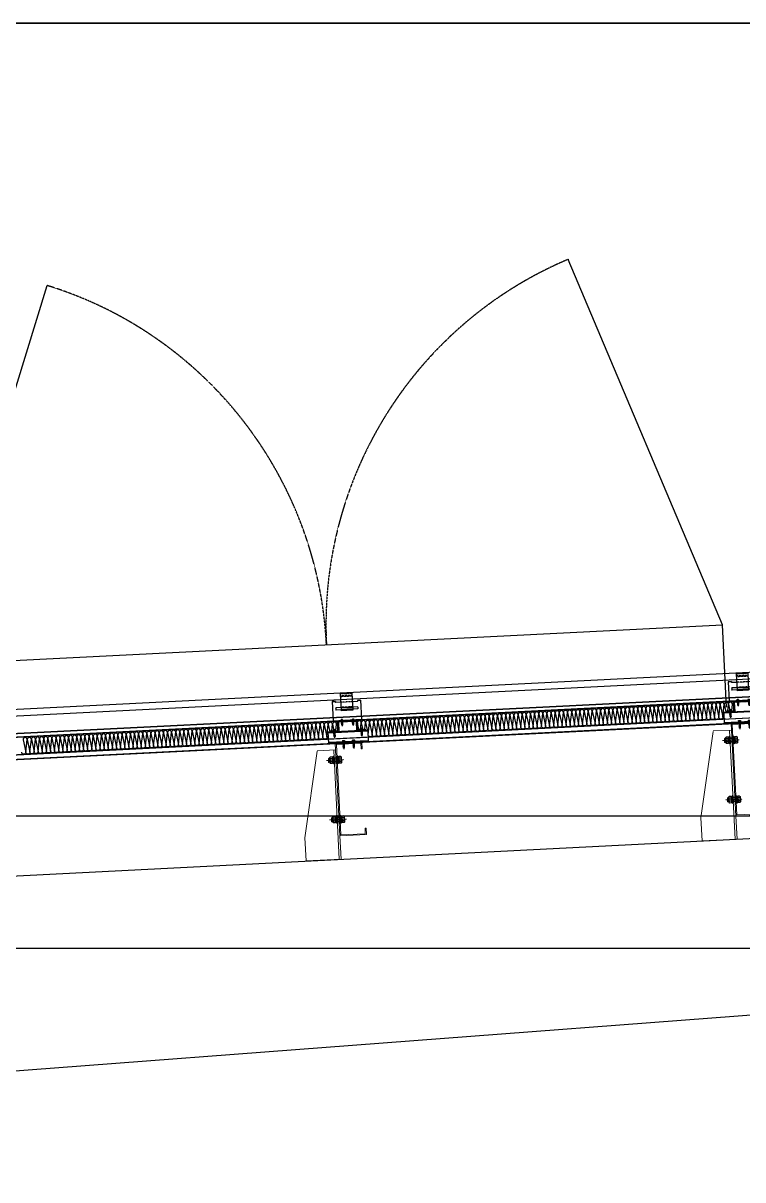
# Model space of a CAD drawing. Extents: x -599358 to 2865263, y -1062760 to 486533.
# Drawn here: x 983808 to 985987, y -666643 to -663143 of the extents above; entities that cross this region are included whole.
import ezdxf

# ---------------------------------------------------------------- set-up
doc = ezdxf.new("R2010")
doc.units = 0
for name, pattern in [('__DASH', [0.35, 0.25, -0.1]), ('CENTER', [2, 1.25, -0.25, 0.25, -0.25]), ('CENTER2', [28.575, 19.05, -3.175, 3.175, -3.175]), ('CONTINUOUS0', [0]), ('CONTINUOUS1', [0]), ('DASH', [0.35, 0.25, -0.1]), ('DOTE', [2.42, 2, -0.2, 0.02, -0.2])]:
    doc.linetypes.add(name, pattern=pattern)
for name, color, linetype in [('003_THICK', 7, 'CONTINUOUS1'), ('004_THIN', 6, 'CONTINUOUS0'), ('A-AXIS-DOTE', 14, 'DOTE'), ('A-LIN-V', 9, 'Continuous'), ('BWM', 8, 'Continuous'), ('PJ', 151, 'Continuous'), ('SEAMLOK75 - SHEET', 6, 'Continuous'), ('ZX', 1, 'CENTER2')]:
    doc.layers.add(name, color=color, linetype=linetype)
for name, color, linetype, lineweight in [('C18', 4, 'CENTER', 13), ('S-dim', 81, 'Continuous', 0), ('粗', 7, 'Continuous', 50), ('紧固件', 4, 'Continuous', 13)]:
    doc.layers.add(name, color=color, linetype=linetype, lineweight=lineweight)

# ---------------------------------------------------------------- blocks, each defined once
blk = doc.blocks.new('1231534634654')
at = {"layer": 'A-LIN-V'}
for points in [[(-1775094.8, 580710.3), (-1774628.2, 581815.9)], [(-1772697.8, 580589.7), (-1773051.1, 581736.5)], [(-1777491.8, 580830.9), (-1772697.8, 580589.7)], [(-1772710.4, 580340), (-1772697.8, 580589.7)]]:
    blk.add_lwpolyline(points, dxfattribs=at)
at = {"layer": 'A-LIN-V', "linetype": 'DASH'}
for centre, start, end in [((-1775094.8, 580710.3), 357.1196, 67.1196), ((-1772697.8, 580589.7), 107.1196, 177.1196)]:
    blk.add_arc(centre, 1200, start, end, dxfattribs=at)
blk = doc.blocks.new('42432')
at = {"layer": 'A-LIN-V', "rotation": 5.760755105663479}
blk.add_blockref('1231534634654', (125748.8, 181213.9), dxfattribs=at)
blk = doc.blocks.new('55555')
at = {"layer": 'A-LIN-V', "color": 4}
for p, q in [((350, 700), (8250, 1100)), ((350, 0), (8250, 600))]:
    blk.add_line(p, q, dxfattribs=at)
blk = doc.blocks.new('34t65')
at = {"color": 2, "ltscale": 50}
for p, q in [((1430037, 238183.4), (1430157, 238183.4)), ((1430037, 238148.4), (1430037, 238183.4)), ((1430037, 238180.9), (1430157, 238180.9)), ((1430157, 238183.4), (1430157, 238148.4)), ((1430157, 238150.9), (1430037, 238150.9)), ((1430157, 238148.4), (1430037, 238148.4))]:
    blk.add_line(p, q, dxfattribs=at)
blk = doc.blocks.new('*U1726')
at = {"layer": 'PJ'}
for p, q in [((-4.4, 0.5), (-4.4, 0)), ((4.4, 0), (-4.4, 0)), ((-4.1, 0.8), (-3.1, 1)), ((4.1, 0.8), (-4.1, 0.8)), ((-3.1, 3.9), (-3.1, 1)), ((3.1, 1), (-3.1, 1)), ((2.3, 4.2), (-2.3, 4.2)), ((-2, 0.8), (-1.5, 1)), ((-1.5, 3.9), (-1.5, 1)), ((-1.5, 0), (-1.5, -1.6)), ((1.5, 3.9), (1.5, 1)), ((2.2, 0.8), (1.5, 1)), ((1.5, 0), (1.5, -1.1)), ((3.1, 3.9), (3.1, 1)), ((4.1, 0.8), (3.1, 1)), ((4.4, 0.5), (4.4, 0)), ((-2.1, -1.9), (2.1, -1.4)), ((-2.1, -1.9), (-1.5, -1.6)), ((-2.1, -1.9), (-1.5, -2.2)), ((-2.1, -3.3), (2.1, -2.8)), ((-2.1, -3.3), (-1.5, -3)), ((-2.1, -3.3), (-1.5, -3.6)), ((-2.1, -4.7), (2.1, -4.2)), ((-2.1, -4.7), (-1.5, -4.4)), ((-2.1, -4.7), (-1.5, -5)), ((-2.1, -6.1), (2.1, -5.6)), ((-2.1, -6.1), (-1.5, -5.8)), ((-2.1, -6.1), (-1.5, -6.4)), ((-2.1, -7.5), (2.1, -7)), ((-2.1, -7.5), (-1.5, -7.2)), ((-2.1, -7.5), (-1.5, -7.8)), ((-2.1, -8.9), (2.1, -8.4)), ((-2.1, -8.9), (-1.5, -8.6)), ((-2.1, -8.9), (-1.5, -9.2)), ((-2.1, -10.3), (2.1, -9.8)), ((-2.1, -10.3), (-1.5, -10)), ((-2.1, -10.3), (-1.5, -10.6)), ((-2.1, -11.7), (2.1, -11.2)), ((-2.1, -11.7), (-1.5, -11.4)), ((-2.1, -11.7), (-1.5, -12)), ((-2.1, -13.1), (-1.5, -12.8)), ((-2.1, -13.1), (-1.1, -13)), ((-2.1, -13.1), (-1.5, -13.4)), ((-1.5, -1.6), (1.5, -1.1)), ((-1.5, -2.2), (1.5, -1.7)), ((-1.5, -2.2), (-1.5, -3)), ((-1.5, -3), (1.5, -2.5)), ((-1.5, -3.6), (1.5, -3.1)), ((-1.5, -3.6), (-1.5, -4.4)), ((-1.5, -4.4), (1.5, -3.9)), ((-1.5, -5), (1.5, -4.5)), ((-1.5, -5), (-1.5, -5.8)), ((-1.5, -5.8), (1.5, -5.3)), ((-1.5, -6.4), (1.5, -5.9)), ((-1.5, -6.4), (-1.5, -7.2)), ((-1.5, -7.2), (1.5, -6.7)), ((-1.5, -7.8), (1.5, -7.3)), ((-1.5, -7.8), (-1.5, -8.6)), ((-1.5, -8.6), (1.5, -8.1)), ((-1.5, -9.2), (1.5, -8.7)), ((-1.5, -9.2), (-1.5, -10)), ((-1.5, -10), (1.5, -9.5)), ((-1.5, -10.6), (1.5, -10.1)), ((-1.5, -10.6), (-1.5, -11.4)), ((-1.5, -11.4), (1.5, -10.9)), ((-1.5, -12), (1.5, -11.5)), ((-1.5, -12), (-1.5, -12.8)), ((-1.5, -12.8), (-1, -12.7)), ((-1.5, -13.4), (-1.5, -17.2)), ((-1.5, -13.4), (-1.3, -13.4)), ((0, -18.6), (-1.5, -17.2)), ((0, -18.6), (1.5, -17.2)), ((0.6, -12.4), (1.5, -12.3)), ((0.7, -12.8), (2.1, -12.6)), ((0.7, -13), (1.5, -12.9)), ((0.7, -13.8), (1.5, -13.7)), ((0.7, -14.2), (2.1, -14)), ((0.7, -14.4), (1.5, -14.3)), ((1.5, -0.3), (1.5, -1.1)), ((2.1, -1.4), (1.5, -1.1)), ((2.1, -1.4), (1.5, -1.7)), ((1.5, -1.7), (1.5, -2.5)), ((2.1, -2.8), (1.5, -2.5)), ((2.1, -2.8), (1.5, -3.1)), ((1.5, -3.1), (1.5, -3.9)), ((2.1, -4.2), (1.5, -3.9)), ((2.1, -4.2), (1.5, -4.5)), ((1.5, -4.5), (1.5, -5.3)), ((2.1, -5.6), (1.5, -5.3)), ((2.1, -5.6), (1.5, -5.9)), ((1.5, -5.9), (1.5, -6.7)), ((2.1, -7), (1.5, -6.7)), ((2.1, -7), (1.5, -7.3)), ((1.5, -7.3), (1.5, -8.1)), ((2.1, -8.4), (1.5, -8.1)), ((2.1, -8.4), (1.5, -8.7)), ((1.5, -8.7), (1.5, -9.5)), ((2.1, -9.8), (1.5, -9.5)), ((2.1, -9.8), (1.5, -10.1)), ((1.5, -10.1), (1.5, -10.9)), ((2.1, -11.2), (1.5, -10.9)), ((2.1, -11.2), (1.5, -11.5)), ((1.5, -11.5), (1.5, -12.3)), ((2.1, -12.6), (1.5, -12.3)), ((2.1, -12.6), (1.5, -12.9)), ((1.5, -12.9), (1.5, -13.7)), ((2.1, -14), (1.5, -13.7)), ((2.1, -14), (1.5, -14.3)), ((1.5, -14.3), (1.5, -17.2))]:
    blk.add_line(p, q, dxfattribs=at)
blk.add_lwpolyline([(0, -18.6), (0.7, -14.4), (0.7, -12.7, 0.417657), (0.4, -12.4, 0.097062), (-1, -12.7), (-1.5, -13.8)], format="xyb", dxfattribs=at)
for centre, radius, start, end in [((-4.1, 0.5), 0.3, 90, 180), ((-2.3, 3.3), 0.951, 35.4009, 144.5991), ((0, 1), 3.2, 61.0594, 118.9406), ((2.3, 3.3), 0.951, 35.4009, 144.5991), ((4.1, 0.5), 0.3, 0, 90)]:
    blk.add_arc(centre, radius, start, end, dxfattribs=at)
at = {"layer": 'ZX', "ltscale": 0.2}
blk.add_line((0, 4.9), (0, -21), dxfattribs=at)
blk = doc.blocks.new('A$C2F3B4A73')
at = {"layer": '粗', "lineweight": -2}
for p, q in [((0, 78.7), (9.6, 78.7)), ((0, 78.7), (0, 19.8)), ((9.6, 78.7), (9.6, 76.3)), ((10.4, 75.5), (25.2, 75.5)), ((25.2, 101.1), (60.4, 101.1)), ((25.2, 101.1), (25.2, 49.6)), ((60.4, 101.1), (60.4, 49.6)), ((60.4, 75.5), (75.2, 75.5)), ((76, 78.7), (85.6, 78.7)), ((76, 78.7), (76, 76.3)), ((85.6, 78.7), (85.6, 19.8)), ((9.6, 58.4), (9.6, 53.6)), ((10.4, 59.2), (25.2, 59.2)), ((10.4, 52.8), (25.2, 52.8)), ((25.2, 58.4), (60.4, 58.4)), ((25.2, 53.6), (60.4, 53.6)), ((25.2, 49.6), (60.4, 49.6)), ((60.4, 59.2), (75.2, 59.2)), ((60.4, 52.8), (75.2, 52.8)), ((76, 58.4), (76, 53.6)), ((0, 19.8), (85.6, 19.8)), ((0, 18.8), (0, 19.8)), ((0, 18.8), (85.6, 18.8)), ((14.4, 19.8), (14.4, 18.8)), ((71.2, 19.8), (71.2, 18.8)), ((85.6, 19.8), (85.6, 18.8))]:
    blk.add_line(p, q, dxfattribs=at)
at = {"layer": '粗', "linetype": 'DASH', "lineweight": -2}
for p, q in [((0, 77.7), (9.6, 77.7)), ((25.2, 100.6), (60.4, 100.6)), ((25.2, 94.7), (60.4, 94.7)), ((25.2, 92.3), (60.4, 92.3)), ((25.2, 75.5), (60.4, 75.5)), ((76, 77.7), (85.6, 77.7)), ((25.2, 60), (60.4, 60)), ((25.2, 59.2), (60.4, 59.2)), ((25.2, 52.8), (60.4, 52.8)), ((25.2, 52), (60.4, 52)), ((16, 19.8), (16, 18.8)), ((21.6, 19.8), (21.6, 18.8)), ((29.6, 19.8), (29.6, 18.8)), ((35.2, 19.8), (35.2, 18.8)), ((50.4, 19.8), (50.4, 18.8)), ((56, 19.8), (56, 18.8)), ((64, 19.8), (64, 18.8)), ((69.6, 19.8), (69.6, 18.8))]:
    blk.add_line(p, q, dxfattribs=at)
at = {"layer": '粗', "lineweight": -2}
for centre, start, end in [((10.4, 76.3), 180, 270), ((75.2, 76.3), 270, 0), ((10.4, 58.4), 90, 180), ((10.4, 53.6), 180, 270), ((75.2, 58.4), 0, 90), ((75.2, 53.6), 270, 0)]:
    blk.add_arc(centre, 0.8, start, end, dxfattribs=at)
at = {"layer": '紧固件', "color": 2, "yscale": 0.8, "zscale": 0.8}
for p, xscale in [((26.1, 19.8), 0.8), ((59.5, 19.8), -0.8)]:
    blk.add_blockref('*U1726', p, dxfattribs=dict(at, xscale=xscale))
blk = doc.blocks.new('A$C51791418')
blk.add_blockref('A$C2F3B4A73', (-42.8, -15.8))
blk = doc.blocks.new('*U1756')
at = {"layer": '003_THICK', "color": 2}
for points in [[(-11, 13.1, 0.611769), (-11, 6.5, 0.611769)], [(-11, 6.5, 0.305859), (-11, -6.5, 0.305859)], [(31.2, 6.5, 0.61177), (31.2, 13.1, 0.61177)], [(31.2, -6.5, 0.305858), (31.2, 6.5, 0.305858)], [(-11, -6.5, 0.611769), (-11, -13.1, 0.611769)], [(31.2, -13.1, 0.61177), (31.2, -6.5, 0.61177)]]:
    blk.add_lwpolyline(points, format="xyb", dxfattribs=at)
for points in [[(-13, 9.8), (-13, -9.8)], [(-11, 13.1), (-3, 13.1)], [(-11, 6.5), (-3, 6.5)], [(-3.6, 8), (-3.6, -8)], [(-3, 13.1), (-3, -13.1)], [(-3, 12.1), (1.1, 12.1)], [(-3, 0), (1.1, 4.1)], [(-3, -4.1), (1.1, 0)], [(1.1, 15), (4.1, 15)], [(1.1, 15), (1.1, -15)], [(4.1, 15), (4.1, -15)], [(4.1, 8), (16.1, 8)], [(16.1, 15), (16.1, -15)], [(16.1, 15), (19.1, 15)], [(19.1, 15), (19.1, -15)], [(19.1, 12.1), (23.2, 12.1)], [(19.1, 0), (23.2, 4.1)], [(23.2, 13.1), (23.2, -13.1)], [(23.2, 13.1), (31.2, 13.1)], [(23.2, 6.5), (31.2, 6.5)], [(33.2, 9.8), (33.2, -9.8)], [(33.2, 8), (37.5, 8)], [(37.5, 8), (37.5, -8)], [(37.5, 8), (39, 6.5)], [(39, 6.5), (39, -6.5)], [(-11, -6.5), (-3, -6.5)], [(-11, -13.1), (-3, -13.1)], [(-3, -12.1), (1.1, -12.1)], [(1.1, -15), (4.1, -15)], [(4.1, -8), (16.1, -8)], [(16.1, -15), (19.1, -15)], [(19.1, -4.1), (23.2, 0)], [(19.1, -12.1), (23.2, -12.1)], [(23.2, -6.5), (31.2, -6.5)], [(23.2, -13.1), (31.2, -13.1)], [(33.2, -8), (37.5, -8)], [(37.5, -8), (39, -6.5)]]:
    blk.add_lwpolyline(points, dxfattribs=at)
at = {"layer": '004_THIN', "color": 2}
for points in [[(-3.6, 6.5), (16.1, 6.5)], [(33.2, 6.5), (39, 6.5)], [(-3.6, -6.5), (16.1, -6.5)], [(33.2, -6.5), (39, -6.5)]]:
    blk.add_lwpolyline(points, dxfattribs=at)
at = {"layer": 'C18', "color": 1, "ltscale": 0.6}
blk.add_lwpolyline([(-21, 0), (47, 0)], dxfattribs=at)
blk = doc.blocks.new('*U1755')
at = {"layer": '003_THICK', "color": 2}
for points in [[(-11, 13.1, 0.611769), (-11, 6.5, 0.611769)], [(-11, 6.5, 0.305859), (-11, -6.5, 0.305859)], [(31.2, 6.5, 0.61177), (31.2, 13.1, 0.61177)], [(31.2, -6.5, 0.305858), (31.2, 6.5, 0.305858)], [(-11, -6.5, 0.611769), (-11, -13.1, 0.611769)], [(31.2, -13.1, 0.61177), (31.2, -6.5, 0.61177)]]:
    blk.add_lwpolyline(points, format="xyb", dxfattribs=at)
for points in [[(-13, 9.8), (-13, -9.8)], [(-11, 13.1), (-3, 13.1)], [(-11, 6.5), (-3, 6.5)], [(-3.6, 8), (-3.6, -8)], [(-3, 13.1), (-3, -13.1)], [(-3, 12.1), (1.1, 12.1)], [(-3, 0), (1.1, 4.1)], [(-3, -4.1), (1.1, 0)], [(1.1, 15), (4.1, 15)], [(1.1, 15), (1.1, -15)], [(4.1, 15), (4.1, -15)], [(4.1, 8), (16.1, 8)], [(16.1, 15), (16.1, -15)], [(16.1, 15), (19.1, 15)], [(19.1, 15), (19.1, -15)], [(19.1, 12.1), (23.2, 12.1)], [(19.1, 0), (23.2, 4.1)], [(23.2, 13.1), (23.2, -13.1)], [(23.2, 13.1), (31.2, 13.1)], [(23.2, 6.5), (31.2, 6.5)], [(33.2, 9.8), (33.2, -9.8)], [(33.2, 8), (37.5, 8)], [(37.5, 8), (37.5, -8)], [(37.5, 8), (39, 6.5)], [(39, 6.5), (39, -6.5)], [(-11, -6.5), (-3, -6.5)], [(-11, -13.1), (-3, -13.1)], [(-3, -12.1), (1.1, -12.1)], [(1.1, -15), (4.1, -15)], [(4.1, -8), (16.1, -8)], [(16.1, -15), (19.1, -15)], [(19.1, -4.1), (23.2, 0)], [(19.1, -12.1), (23.2, -12.1)], [(23.2, -6.5), (31.2, -6.5)], [(23.2, -13.1), (31.2, -13.1)], [(33.2, -8), (37.5, -8)], [(37.5, -8), (39, -6.5)]]:
    blk.add_lwpolyline(points, dxfattribs=at)
at = {"layer": '004_THIN', "color": 2}
for points in [[(-3.6, 6.5), (16.1, 6.5)], [(33.2, 6.5), (39, 6.5)], [(-3.6, -6.5), (16.1, -6.5)], [(33.2, -6.5), (39, -6.5)]]:
    blk.add_lwpolyline(points, dxfattribs=at)
at = {"layer": 'C18', "color": 1, "ltscale": 0.6}
blk.add_lwpolyline([(-21, 0), (47, 0)], dxfattribs=at)
blk = doc.blocks.new('1112')
at = {"color": 2}
blk.add_lwpolyline([(1432456, 238570.9), (1432478.5, 238570.9), (1432478.5, 238598.4), (1432538.5, 238598.4), (1432538.5, 238570.9), (1432561, 238570.9), (1432561, 238568.4), (1432536, 238568.4), (1432536, 238595.9), (1432481, 238595.9), (1432481, 238568.4), (1432456, 238568.4)], close=True, dxfattribs=at)
at = {"layer": 'S-dim', "ltscale": 10}
for p, q in [((1432412.5, 238511.6), (1432362.5, 238252.3)), ((1432412.5, 238512.7), (1432468.5, 238512.7)), ((1432462.5, 238511.6), (1432462.5, 238182.3)), ((1432362.5, 238252.3), (1432362.5, 238182.3)), ((1432468.5, 238252.3), (1432468.5, 238182.3)), ((1432362.5, 238182.3), (1432468.5, 238182.3))]:
    blk.add_line(p, q, dxfattribs=at)
at = {"layer": 'S-dim', "color": 6, "ltscale": 10}
blk.add_lwpolyline([(1432548.5, 238512.3), (1432548.5, 238532.3), (1432468.5, 238532.3), (1432468.5, 238252.3), (1432548.5, 238252.3), (1432548.5, 238272.3), (1432545.5, 238272.3), (1432545.5, 238255.3), (1432471.5, 238255.3), (1432471.5, 238529.3), (1432545.5, 238529.3), (1432545.5, 238512.3)], close=True, dxfattribs=at)
blk.add_blockref('34t65', (2411.5, 385))
at = {"xscale": -0.7500000000000001, "yscale": 0.7500000000000001, "zscale": 0.7500000000000001, "rotation": 359.9999999722328}
for name, p in [('*U1756', (1432474.6, 238482.3)), ('*U1755', (1432474.6, 238302.3))]:
    blk.add_blockref(name, p, dxfattribs=at)
at = {"layer": 'SEAMLOK75 - SHEET', "xscale": -1}
blk.add_blockref('A$C51791418', (1432508.5, 238596.4), dxfattribs=at)
at = {"layer": '紧固件', "xscale": -1.023999999801318, "yscale": 1.023999999801318, "zscale": 1.023999999801318}
for p in [(1432467.3, 238570.9), (1432549.8, 238570.9, 0), (1432493.5, 238535.9), (1432523.5, 238535.9)]:
    blk.add_blockref('*U1726', p, dxfattribs=at)

msp = doc.modelspace()

# ---------------------------------------------------------------- linework, layer by layer
at = {"color": 1, "ltscale": 50}
for p, q in [((987337.1, -665125.2), (979529.6, -665518)), ((987337.1, -665126.7), (979530.9, -665519.5))]:
    msp.add_line(p, q, dxfattribs=at)
at = {"color": 4, "ltscale": 50}
for p, q in [((979652.9, -665579.5), (987337.1, -665192.9, 0)), ((979653.4, -665564.5), (987337.1, -665177.9, 0)), ((979653.4, -665565.3), (987337.1, -665178.7, 0)), ((979653.4, -665578.7), (987337.1, -665192.1, 0))]:
    msp.add_line(p, q, dxfattribs=at)
at = {"color": 2, "ltscale": 50}
msp.add_line((979653.4, -665578.4), (987337.1, -665191.8, 0), dxfattribs=at)
at = {"layer": 'A-AXIS-DOTE', "linetype": '__DASH', "ltscale": 2}
for p, q in [((1070356.7, -663143.2), (970318.1, -663143.2)), ((1070356.7, -665543.2), (970318.1, -665543.2)), ((1070356.7, -665943.2), (970318.1, -665943.2))]:
    msp.add_line(p, q, dxfattribs=at)
at = {"layer": 'A-LIN-V'}
msp.add_line((978450.2, -663143.2), (1062246.2, -663143.2), dxfattribs=at)
at = {"layer": 'BWM', "elevation": 0}
for points in [[(985932.7, -665248.5, -0.414214), (985926.2, -665242.6), (985930.5, -665204.9, 1), (985918, -665205.5), (985926.2, -665242.6, -1), (985913.7, -665243.2), (985918, -665205.5, 1), (985905.6, -665206.1), (985913.7, -665243.2, -1), (985901.2, -665243.9), (985905.6, -665206.1, 1), (985893.1, -665206.7), (985901.2, -665243.9, -1), (985888.7, -665244.5), (985893.1, -665206.7, 1), (985880.6, -665207.4), (985888.7, -665244.5, -1), (985876.2, -665245.1), (985880.6, -665207.4, 1), (985868.1, -665208), (985876.2, -665245.1, -1), (985863.8, -665245.7), (985868.1, -665208, 1), (985855.6, -665208.6), (985863.8, -665245.7, -1), (985851.3, -665246.4), (985855.6, -665208.6, 1), (985843.1, -665209.3), (985851.3, -665246.4, -1), (985838.8, -665247), (985843.1, -665209.3, 1), (985830.7, -665209.9), (985838.8, -665247, -1), (985826.3, -665247.6), (985830.7, -665209.9, 1), (985818.2, -665210.5), (985826.3, -665247.6, -1), (985813.8, -665248.3), (985818.2, -665210.5, 1), (985805.7, -665211.1), (985813.8, -665248.3, -1), (985801.3, -665248.9), (985805.7, -665211.1, 1), (985793.2, -665211.8), (985801.3, -665248.9, -1), (985788.9, -665249.5), (985793.2, -665211.8, 1), (985780.7, -665212.4), (985788.9, -665249.5, -1), (985776.4, -665250.1), (985780.7, -665212.4, 1), (985768.2, -665213), (985776.4, -665250.1, -1), (985763.9, -665250.8), (985768.2, -665213, 1), (985755.8, -665213.6), (985763.9, -665250.8, -1), (985751.4, -665251.4), (985755.8, -665213.6, 1), (985743.3, -665214.3), (985751.4, -665251.4, -1), (985738.9, -665252), (985743.3, -665214.3, 1), (985730.8, -665214.9), (985738.9, -665252, -1), (985726.4, -665252.7), (985730.8, -665214.9, 1), (985718.3, -665215.5), (985726.4, -665252.7, -1), (985713.9, -665253.3), (985718.3, -665215.5, 1), (985705.8, -665216.2), (985713.9, -665253.3, -1), (985701.5, -665253.9), (985705.8, -665216.2, 1), (985693.3, -665216.8), (985701.5, -665253.9, -1), (985689, -665254.5), (985693.3, -665216.8, 1), (985680.8, -665217.4), (985689, -665254.5, -1), (985676.5, -665255.2), (985680.8, -665217.4, 1), (985668.4, -665218), (985676.5, -665255.2, -1), (985664, -665255.8), (985668.4, -665218, 1), (985655.9, -665218.7), (985664, -665255.8, -1), (985651.5, -665256.4), (985655.9, -665218.7, 1), (985643.4, -665219.3), (985651.5, -665256.4, -1), (985639, -665257.1), (985643.4, -665219.3, 1), (985630.9, -665219.9), (985639, -665257.1, -1), (985626.6, -665257.7), (985630.9, -665219.9, 1), (985618.4, -665220.6), (985626.6, -665257.7, -1), (985614.1, -665258.3), (985618.4, -665220.6, 1), (985605.9, -665221.2), (985614.1, -665258.3, -1), (985601.6, -665258.9), (985605.9, -665221.2, 1), (985593.5, -665221.8), (985601.6, -665258.9, -1), (985589.1, -665259.6), (985593.5, -665221.8, 1), (985581, -665222.4), (985589.1, -665259.6, -1), (985576.6, -665260.2), (985581, -665222.4, 1), (985568.5, -665223.1), (985576.6, -665260.2, -1), (985564.1, -665260.8), (985568.5, -665223.1, 1), (985556, -665223.7), (985564.1, -665260.8, -1), (985551.7, -665261.4), (985556, -665223.7, 1), (985543.5, -665224.3), (985551.7, -665261.4, -1), (985539.2, -665262.1), (985543.5, -665224.3, 1), (985531, -665225), (985539.2, -665262.1, -1), (985526.7, -665262.7), (985531, -665225, 1), (985518.6, -665225.6), (985526.7, -665262.7, -1), (985514.2, -665263.3), (985518.6, -665225.6, 1), (985506.1, -665226.2), (985514.2, -665263.3, -1), (985501.7, -665264), (985506.1, -665226.2, 1), (985493.6, -665226.8), (985501.7, -665264, -1), (985489.2, -665264.6), (985493.6, -665226.8, 1), (985481.1, -665227.5), (985489.2, -665264.6, -1), (985476.7, -665265.2), (985481.1, -665227.5, 1), (985468.6, -665228.1), (985476.7, -665265.2, -1), (985464.3, -665265.8), (985468.6, -665228.1, 1), (985456.1, -665228.7), (985464.3, -665265.8, -1), (985451.8, -665266.5), (985456.1, -665228.7, 1), (985443.6, -665229.4), (985451.8, -665266.5, -1), (985439.3, -665267.1), (985443.6, -665229.4, 1), (985431.2, -665230), (985439.3, -665267.1, -1), (985426.8, -665267.7), (985431.2, -665230, 1), (985418.7, -665230.6), (985426.8, -665267.7, -1), (985414.3, -665268.4), (985418.7, -665230.6, 1), (985406.2, -665231.2), (985414.3, -665268.4, -1), (985401.8, -665269), (985406.2, -665231.2, 1), (985393.7, -665231.9), (985401.8, -665269, -1), (985389.4, -665269.6), (985393.7, -665231.9, 1), (985381.2, -665232.5), (985389.4, -665269.6, -1), (985376.9, -665270.2), (985381.2, -665232.5, 1), (985368.7, -665233.1), (985376.9, -665270.2, -1), (985364.4, -665270.9), (985368.7, -665233.1, 1), (985356.3, -665233.7), (985364.4, -665270.9, -1), (985351.9, -665271.5), (985356.3, -665233.7, 1), (985343.8, -665234.4), (985351.9, -665271.5, -1), (985339.4, -665272.1), (985343.8, -665234.4, 1), (985331.3, -665235), (985339.4, -665272.1, -1), (985326.9, -665272.8), (985331.3, -665235, 1), (985318.8, -665235.6), (985326.9, -665272.8, -1), (985314.5, -665273.4), (985318.8, -665235.6, 1), (985306.3, -665236.3), (985314.5, -665273.4, -1), (985302, -665274), (985306.3, -665236.3, 1), (985293.8, -665236.9), (985302, -665274, -1), (985289.5, -665274.6), (985293.8, -665236.9, 1), (985281.4, -665237.5), (985289.5, -665274.6, -1), (985277, -665275.3), (985281.4, -665237.5, 1), (985268.9, -665238.1), (985277, -665275.3, -1), (985264.5, -665275.9), (985268.9, -665238.1, 1), (985256.4, -665238.8), (985264.5, -665275.9, -1), (985252, -665276.5), (985256.4, -665238.8, 1), (985243.9, -665239.4), (985252, -665276.5, -1), (985239.5, -665277.2), (985243.9, -665239.4, 1), (985231.4, -665240), (985239.5, -665277.2, -1), (985227.1, -665277.8), (985231.4, -665240, 1), (985218.9, -665240.7), (985227.1, -665277.8, -1), (985214.6, -665278.4), (985218.9, -665240.7, 1), (985206.4, -665241.3), (985214.6, -665278.4, -1), (985202.1, -665279), (985206.4, -665241.3, 1), (985194, -665241.9), (985202.1, -665279, -1), (985189.6, -665279.7), (985194, -665241.9, 1), (985181.5, -665242.5), (985189.6, -665279.7, -1), (985177.1, -665280.3), (985181.5, -665242.5, 1), (985169, -665243.2), (985177.1, -665280.3, -1), (985164.6, -665280.9), (985169, -665243.2, 1), (985156.5, -665243.8), (985164.6, -665280.9, -1), (985152.2, -665281.5), (985156.5, -665243.8, 1), (985144, -665244.4), (985152.2, -665281.5, -1), (985139.7, -665282.2), (985144, -665244.4, 1), (985131.5, -665245.1), (985139.7, -665282.2, -1), (985127.2, -665282.8), (985131.5, -665245.1, 1), (985119.1, -665245.7), (985127.2, -665282.8, -1), (985114.7, -665283.4), (985119.1, -665245.7, 1), (985106.6, -665246.3), (985114.7, -665283.4, -1), (985102.2, -665284.1), (985106.6, -665246.3, 1), (985094.1, -665246.9), (985102.2, -665284.1, -1), (985089.7, -665284.7), (985094.1, -665246.9, 1), (985081.6, -665247.6), (985089.7, -665284.7, -1), (985077.3, -665285.3), (985081.6, -665247.6, 1), (985069.1, -665248.2), (985077.3, -665285.3, -1), (985064.8, -665285.9), (985069.1, -665248.2, 1), (985056.6, -665248.8), (985064.8, -665285.9, -1), (985052.3, -665286.6), (985056.6, -665248.8, 1), (985044.2, -665249.5), (985052.3, -665286.6, -1), (985039.8, -665287.2), (985044.2, -665249.5, 1), (985031.7, -665250.1), (985039.8, -665287.2, -1), (985027.3, -665287.8), (985031.7, -665250.1, 1), (985019.2, -665250.7), (985027.3, -665287.8, -1), (985014.8, -665288.5), (985019.2, -665250.7, 1), (985006.7, -665251.3), (985014.8, -665288.5, -1), (985002.3, -665289.1), (985006.7, -665251.3, 1), (984994.2, -665252), (985002.3, -665289.1, -1), (984989.9, -665289.7), (984994.2, -665252, 1), (984981.7, -665252.6), (984989.9, -665289.7, -1), (984977.4, -665290.3), (984981.7, -665252.6, 1), (984969.2, -665253.2), (984977.4, -665290.3, -1), (984964.9, -665291), (984969.2, -665253.2, 1), (984956.8, -665253.8), (984964.9, -665291, -1), (984952.4, -665291.6), (984956.8, -665253.8, 1), (984944.3, -665254.5), (984952.4, -665291.6, -1), (984939.9, -665292.2), (984944.3, -665254.5, 1), (984931.8, -665255.1), (984939.9, -665292.2, -1), (984927.4, -665292.9), (984931.8, -665255.1, 1), (984919.3, -665255.7), (984927.4, -665292.9, -1), (984915, -665293.5), (984919.3, -665255.7, 1), (984906.8, -665256.4), (984915, -665293.5, -1), (984902.5, -665294.1), (984906.8, -665256.4, 1), (984894.3, -665257), (984902.5, -665294.1, -1), (984890, -665294.7), (984894.3, -665257, 1), (984881.9, -665257.6), (984890, -665294.7, -1), (984877.5, -665295.4), (984881.9, -665257.6, 1), (984869.4, -665258.2), (984877.5, -665295.4, -1), (984865, -665296), (984869.4, -665258.2, 1), (984856.9, -665258.9), (984865, -665296, -1), (984852.5, -665296.6), (984856.9, -665258.9, 1), (984844.4, -665259.5), (984849.3, -665281.9)], [(985940.7, -665224.5), (985943, -665204.2, 1), (985930.5, -665204.9), (985935.4, -665227.3)], [(985953.2, -665223.9), (985955.5, -665203.6, 1), (985943, -665204.2), (985947.4, -665224.2)], [(984734.2, -665308.8, -0.414214), (984727.7, -665302.9), (984732, -665265.2, 1), (984719.6, -665265.8), (984727.7, -665302.9, -1), (984715.2, -665303.5), (984719.6, -665265.8, 1), (984707.1, -665266.4), (984715.2, -665303.5, -1), (984702.7, -665304.2), (984707.1, -665266.4, 1), (984694.6, -665267), (984702.7, -665304.2, -1), (984690.2, -665304.8), (984694.6, -665267, 1), (984682.1, -665267.7), (984690.2, -665304.8, -1), (984677.8, -665305.4), (984682.1, -665267.7, 1), (984669.6, -665268.3), (984677.8, -665305.4, -1), (984665.3, -665306), (984669.6, -665268.3, 1), (984657.1, -665268.9), (984665.3, -665306, -1), (984652.8, -665306.7), (984657.1, -665268.9, 1), (984644.7, -665269.5), (984652.8, -665306.7, -1), (984640.3, -665307.3), (984644.7, -665269.5, 1), (984632.2, -665270.2), (984640.3, -665307.3, -1), (984627.8, -665307.9), (984632.2, -665270.2, 1), (984619.7, -665270.8), (984627.8, -665307.9, -1), (984615.3, -665308.6), (984619.7, -665270.8, 1), (984607.2, -665271.4), (984615.3, -665308.6, -1), (984602.9, -665309.2), (984607.2, -665271.4, 1), (984594.7, -665272.1), (984602.9, -665309.2, -1), (984590.4, -665309.8), (984594.7, -665272.1, 1), (984582.2, -665272.7), (984590.4, -665309.8, -1), (984577.9, -665310.4), (984582.2, -665272.7, 1), (984569.8, -665273.3), (984577.9, -665310.4, -1), (984565.4, -665311.1), (984569.8, -665273.3, 1), (984557.3, -665273.9), (984565.4, -665311.1, -1), (984552.9, -665311.7), (984557.3, -665273.9, 1), (984544.8, -665274.6), (984552.9, -665311.7, -1), (984540.4, -665312.3), (984544.8, -665274.6, 1), (984532.3, -665275.2), (984540.4, -665312.3, -1), (984527.9, -665313), (984532.3, -665275.2, 1), (984519.8, -665275.8), (984527.9, -665313, -1), (984515.5, -665313.6), (984519.8, -665275.8, 1), (984507.3, -665276.5), (984515.5, -665313.6, -1), (984503, -665314.2), (984507.3, -665276.5, 1), (984494.8, -665277.1), (984503, -665314.2, -1), (984490.5, -665314.8), (984494.8, -665277.1, 1), (984482.4, -665277.7), (984490.5, -665314.8, -1), (984478, -665315.5), (984482.4, -665277.7, 1), (984469.9, -665278.3), (984478, -665315.5, -1), (984465.5, -665316.1), (984469.9, -665278.3, 1), (984457.4, -665279), (984465.5, -665316.1, -1), (984453, -665316.7), (984457.4, -665279, 1), (984444.9, -665279.6), (984453, -665316.7, -1), (984440.6, -665317.3), (984444.9, -665279.6, 1), (984432.4, -665280.2), (984440.6, -665317.3, -1), (984428.1, -665318), (984432.4, -665280.2, 1), (984419.9, -665280.9), (984428.1, -665318, -1), (984415.6, -665318.6), (984419.9, -665280.9, 1), (984407.5, -665281.5), (984415.6, -665318.6, -1), (984403.1, -665319.2), (984407.5, -665281.5, 1), (984395, -665282.1), (984403.1, -665319.2, -1), (984390.6, -665319.9), (984395, -665282.1, 1), (984382.5, -665282.7), (984390.6, -665319.9, -1), (984378.1, -665320.5), (984382.5, -665282.7, 1), (984370, -665283.4), (984378.1, -665320.5, -1), (984365.7, -665321.1), (984370, -665283.4, 1), (984357.5, -665284), (984365.7, -665321.1, -1), (984353.2, -665321.7), (984357.5, -665284, 1), (984345, -665284.6), (984353.2, -665321.7, -1), (984340.7, -665322.4), (984345, -665284.6, 1), (984332.6, -665285.3), (984340.7, -665322.4, -1), (984328.2, -665323), (984332.6, -665285.3, 1), (984320.1, -665285.9), (984328.2, -665323, -1), (984315.7, -665323.6), (984320.1, -665285.9, 1), (984307.6, -665286.5), (984315.7, -665323.6, -1), (984303.2, -665324.3), (984307.6, -665286.5, 1), (984295.1, -665287.1), (984303.2, -665324.3, -1), (984290.7, -665324.9), (984295.1, -665287.1, 1), (984282.6, -665287.8), (984290.7, -665324.9, -1), (984278.3, -665325.5), (984282.6, -665287.8, 1), (984270.1, -665288.4), (984278.3, -665325.5, -1), (984265.8, -665326.1), (984270.1, -665288.4, 1), (984257.6, -665289), (984265.8, -665326.1, -1), (984253.3, -665326.8), (984257.6, -665289, 1), (984245.2, -665289.6), (984253.3, -665326.8, -1), (984240.8, -665327.4), (984245.2, -665289.6, 1), (984232.7, -665290.3), (984240.8, -665327.4, -1), (984228.3, -665328), (984232.7, -665290.3, 1), (984220.2, -665290.9), (984228.3, -665328, -1), (984215.8, -665328.7), (984220.2, -665290.9, 1), (984207.7, -665291.5), (984215.8, -665328.7, -1), (984203.4, -665329.3), (984207.7, -665291.5, 1), (984195.2, -665292.2), (984203.4, -665329.3, -1), (984190.9, -665329.9), (984195.2, -665292.2, 1), (984182.7, -665292.8), (984190.9, -665329.9, -1), (984178.4, -665330.5), (984182.7, -665292.8, 1), (984170.3, -665293.4), (984178.4, -665330.5, -1), (984165.9, -665331.2), (984170.3, -665293.4, 1), (984157.8, -665294), (984165.9, -665331.2, -1), (984153.4, -665331.8), (984157.8, -665294, 1), (984145.3, -665294.7), (984153.4, -665331.8, -1), (984140.9, -665332.4), (984145.3, -665294.7, 1), (984132.8, -665295.3), (984140.9, -665332.4, -1), (984128.5, -665333.1), (984132.8, -665295.3, 1), (984120.3, -665295.9), (984128.5, -665333.1, -1), (984116, -665333.7), (984120.3, -665295.9, 1), (984107.8, -665296.6), (984116, -665333.7, -1), (984103.5, -665334.3), (984107.8, -665296.6, 1), (984095.4, -665297.2), (984103.5, -665334.3, -1), (984091, -665334.9), (984095.4, -665297.2, 1), (984082.9, -665297.8), (984091, -665334.9, -1), (984078.5, -665335.6), (984082.9, -665297.8, 1), (984070.4, -665298.4), (984078.5, -665335.6, -1), (984066, -665336.2), (984070.4, -665298.4, 1), (984057.9, -665299.1), (984066, -665336.2, -1), (984053.5, -665336.8), (984057.9, -665299.1, 1), (984045.4, -665299.7), (984053.5, -665336.8, -1), (984041.1, -665337.4), (984045.4, -665299.7, 1), (984032.9, -665300.3), (984041.1, -665337.4, -1), (984028.6, -665338.1), (984032.9, -665300.3, 1), (984020.4, -665301), (984028.6, -665338.1, -1), (984016.1, -665338.7), (984020.4, -665301, 1), (984008, -665301.6), (984016.1, -665338.7, -1), (984003.6, -665339.3), (984008, -665301.6, 1), (983995.5, -665302.2), (984003.6, -665339.3, -1), (983991.1, -665340), (983995.5, -665302.2, 1), (983983, -665302.8), (983991.1, -665340, -1), (983978.6, -665340.6), (983983, -665302.8, 1), (983970.5, -665303.5), (983978.6, -665340.6, -1), (983966.2, -665341.2), (983970.5, -665303.5, 1), (983958, -665304.1), (983966.2, -665341.2, -1), (983953.7, -665341.8), (983958, -665304.1, 1), (983945.5, -665304.7), (983953.7, -665341.8, -1), (983941.2, -665342.5), (983945.5, -665304.7, 1), (983933.1, -665305.4), (983941.2, -665342.5, -1), (983928.7, -665343.1), (983933.1, -665305.4, 1), (983920.6, -665306), (983928.7, -665343.1, -1), (983916.2, -665343.7), (983920.6, -665306, 1), (983908.1, -665306.6), (983916.2, -665343.7, -1), (983903.7, -665344.4), (983908.1, -665306.6, 1), (983895.6, -665307.2), (983903.7, -665344.4, -1), (983891.3, -665345), (983895.6, -665307.2, 1), (983883.1, -665307.9), (983891.3, -665345, -1), (983878.8, -665345.6), (983883.1, -665307.9, 1), (983870.6, -665308.5), (983878.8, -665345.6, -1), (983866.3, -665346.2), (983870.6, -665308.5, 1), (983858.2, -665309.1), (983866.3, -665346.2, -1), (983853.8, -665346.9), (983858.2, -665309.1, 1), (983845.7, -665309.7), (983853.8, -665346.9, -1), (983841.3, -665347.5), (983845.7, -665309.7, 1), (983833.2, -665310.4), (983841.3, -665347.5, -1), (983828.8, -665348.1), (983833.2, -665310.4, 1), (983820.7, -665311), (983828.8, -665348.1, -1), (983816.3, -665348.8), (983820.7, -665311, 1), (983808.2, -665311.6), (983816.3, -665348.8, -1), (983803.9, -665349.4)], [(984742.2, -665284.8), (984744.5, -665264.5, 1), (984732, -665265.2), (984737, -665287.6)], [(984754.7, -665284.2), (984757, -665263.9, 1), (984744.5, -665264.5), (984748.9, -665284.5)], [(984829.6, -665280.4), (984831.9, -665260.1, 1), (984819.4, -665260.8), (984823.8, -665280.7)], [(984842.1, -665279.8), (984844.4, -665259.5, 1), (984831.9, -665260.1), (984836.3, -665280.1)]]:
    msp.add_lwpolyline(points, format="xyb", dxfattribs=at)
at = {"layer": 'SEAMLOK75 - SHEET'}
for p, q in [((979395.5, -665440, 0), (987318.6, -665041.4, 0)), ((979396.5, -665460, 0), (987312.9, -665061.7, 0)), ((987319.7, -665115.4, 0), (979399.3, -665513.9, 0)), ((987322.3, -665116.3, 0), (979399.3, -665514.9, 0))]:
    msp.add_line(p, q, dxfattribs=at)

# ---------------------------------------------------------------- block references
at = {"rotation": 2.880198892200936}
for p in [(-432721.7, -975472, 0), (-433920.1, -975532.3, 0)]:
    msp.add_blockref('1112', p, dxfattribs=at)
at = {"layer": 'A-LIN-V'}
for name, p in [('55555', (979087.4, -666643.2)), ('42432', (2682197.8, -1245900.7))]:
    msp.add_blockref(name, p, dxfattribs=at)

doc.saveas('drawing.dxf')
